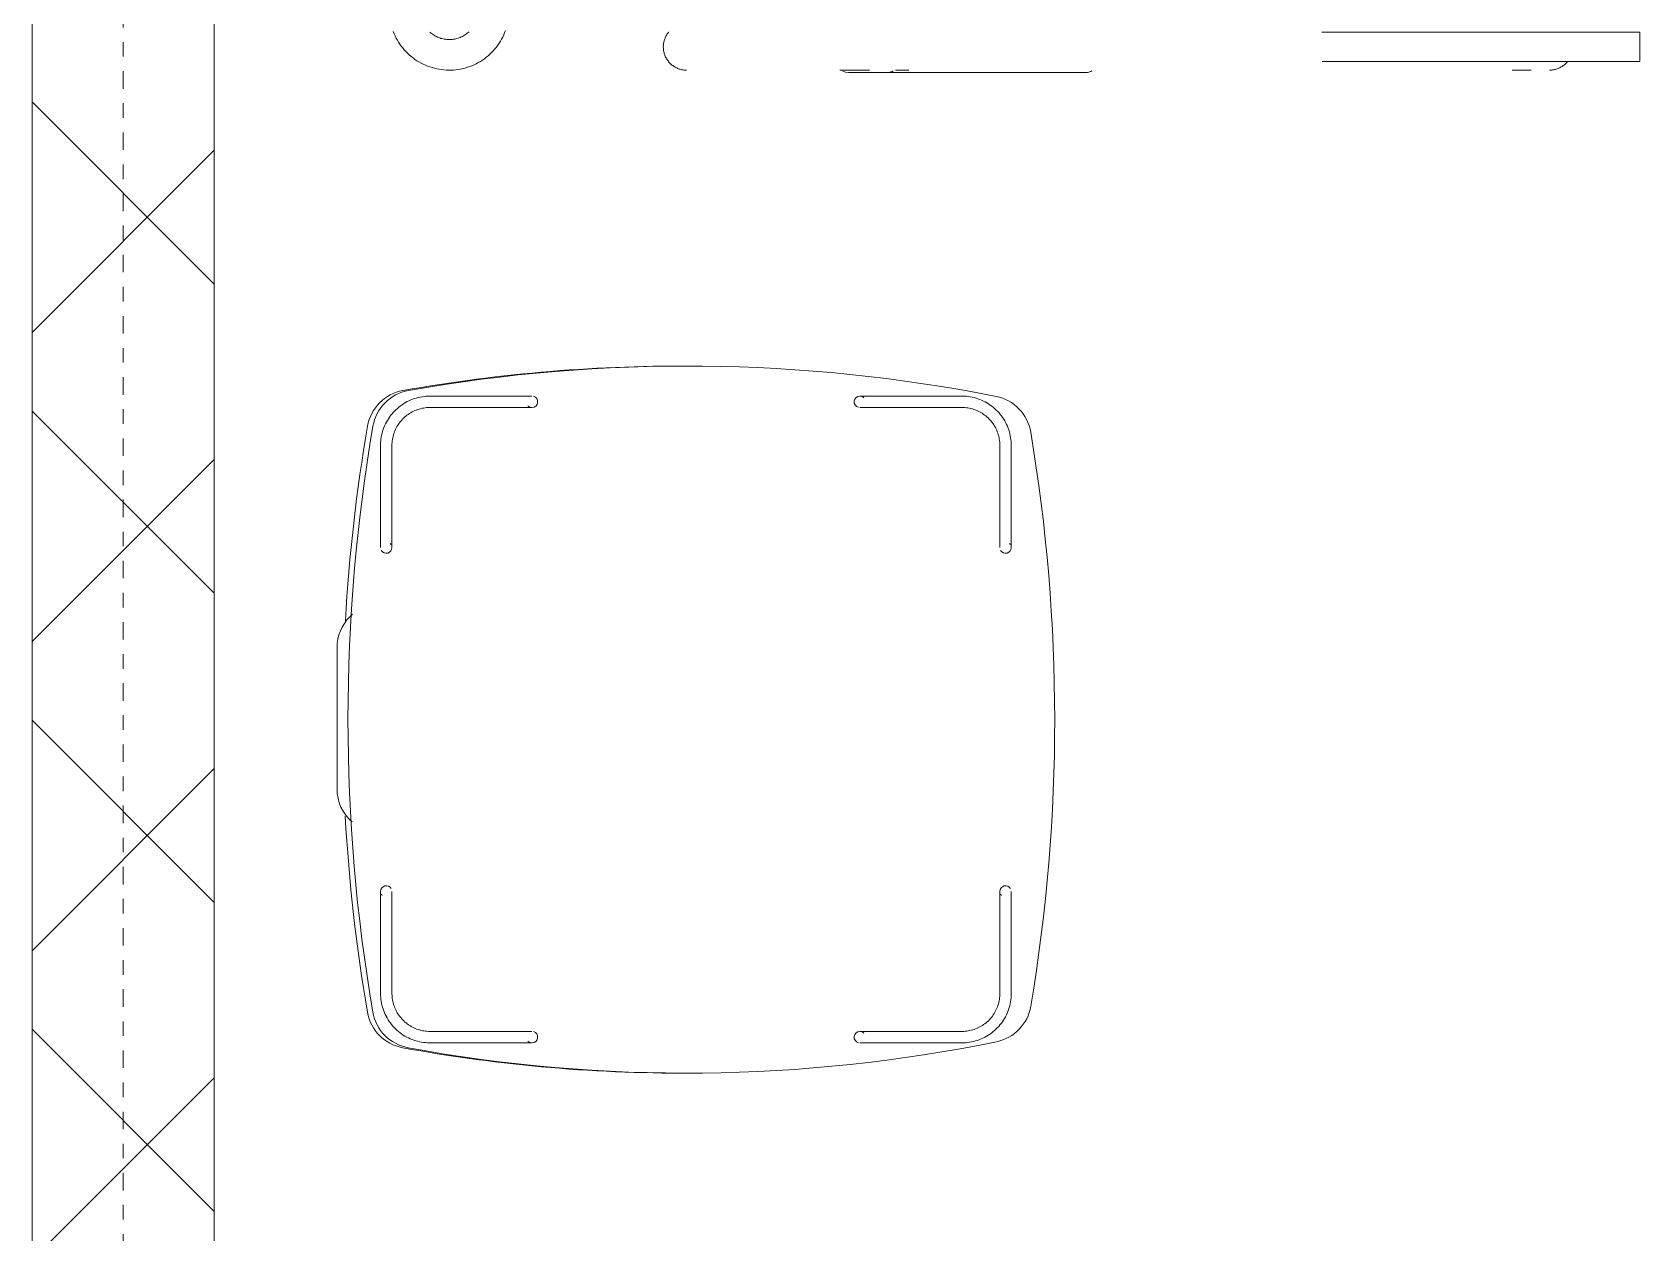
# Model space of a CAD drawing. Header units: millimetres. Extents: x -174154 to -170572, y -111302 to -109817.
# Drawn here: x -171674.49 to -171663.46, y -110929.74 to -110921.5 of the extents above; entities that cross this region are included whole.
import ezdxf

# ---------------------------------------------------------------- set-up
doc = ezdxf.new("R2010")
doc.units = ezdxf.units.MM
doc.linetypes.add('ACAD_ISO02W100', pattern=[15, 12, -3])
doc.linetypes.add('ADSK_Линия сетки', pattern=[21, 12, -3, 3, -3])
for name, color, linetype, lineweight in [('!Подложка', 252, 'ACAD_ISO02W100', 25), ('Обобщенные модели', 7, 'Continuous', 18), ('Оси', 7, 'Continuous', 9), ('Специальное оборудование', 7, 'Continuous', 18), ('Стены разрез', 7, 'Continuous', 40)]:
    doc.layers.add(name, color=color, linetype=linetype, lineweight=lineweight)

# ---------------------------------------------------------------- blocks, each defined once
blk = doc.blocks.new('Medical_All_ARJO_Bedside-Cabinet - Medical_All_ARJO_Bedside-Cabinet-232611-В_АР_ПЭ_03 Этаж')
at = {"layer": 'Обобщенные модели'}
for p, q in [((-137.0000000000122, 216.4161831667474), (-188.0000000000092, 216.4161831667474)), ((188.0000000000006, 216.4161831667474), (136.9999999999949, 216.4161831667474)), ((-188.0000000000092, 208.5838168333075), (-137.0000000000122, 208.5838168333075)), ((136.9999999999949, 208.5838168333075), (188.0000000000006, 208.5838168333075)), ((-221.9161831667332, 182.5000000000321), (-221.9161831667332, 131.5000000000264)), ((-214.083816833289, 131.5000000000264), (-214.083816833289, 182.5000000000321)), ((214.0838168332803, 182.5000000000278), (214.0838168332803, 131.5000000000264)), ((221.9161831667159, 131.5000000000264), (221.9161831667159, 182.5000000000278)), ((-221.9161831667332, -131.4999999999744), (-221.9161831667332, -182.4999999999715)), ((-214.083816833289, -182.4999999999715), (-214.083816833289, -131.4999999999744)), ((214.0838168332803, -131.4999999999744), (214.0838168332803, -182.4999999999758)), ((221.9161831667159, -182.4999999999758), (221.9161831667159, -131.4999999999744)), ((-137.0000000000122, -208.5838168332512), (-188.0000000000092, -208.5838168332512)), ((188.0000000000006, -208.5838168332512), (136.9999999999949, -208.5838168332512)), ((-188.0000000000092, -216.4161831666954), (-137.0000000000122, -216.4161831666954)), ((136.9999999999949, -216.4161831666954), (188.0000000000006, -216.4161831666954)), ((-72.30106814644323, -235.7113078510162), (-70.50252531694098, -237.5098506805184)), ((-49.28932188134465, -246.296647244922), (47.66725973091008, -246.2966472449216))]:
    blk.add_line(p, q, dxfattribs=at)
at = {"layer": 'Обобщенные модели', "flags": 128}
for points in [[(-188.0000000000092, 216.4161831667474), (-189.3562855830039, 216.3890538377476), (-190.7104013983803, 216.3077092518848), (-192.0601811497161, 216.1722795431454), (-193.4034654773315, 215.9829813701767), (-194.7381054128611, 215.7401175696706), (-196.0619658171229, 215.4440766719014), (-197.3729287958625, 215.0953322791474), (-198.6688970879839, 214.6944423080475), (-199.9477974206784, 214.2420480970415), (-201.2075838262301, 213.7388733803494), (-202.4462409151242, 213.1857231301867), (-203.6617871002537, 212.5834822689631), (-204.8522777670258, 211.9331142535677), (-206.0158083843269, 211.2356595341023), (-207.1505175513811, 210.4922338893247), (-208.2545899755831, 209.7040266416801), (-209.3262593765744, 208.8722987546306), (-210.3638113119201, 207.9983808153598), (-211.3655859198644, 207.0836709061509), (-212.3299805747197, 206.1296323677288), (-213.255452450784, 205.1377914582358), (-214.1405209904642, 204.1097349115525), (-214.9837702728956, 203.0471073988404), (-215.783851279136, 201.9516088974349), (-216.5394840502329, 200.8249919712547), (-217.2494597349512, 199.6690589670382), (-217.9126425236355, 198.4856591310144), (-218.527971465313, 197.2766856504755), (-219.0944621649362, 196.0440726250797), (-219.6112083582181, 194.7897919727407), (-220.0773833614959, 193.5158502749234), (-220.492241394198, 192.2242855665883), (-220.8551187719902, 190.9171640757527), (-221.1654349684529, 189.59657691796), (-221.4226935438958, 188.2646367509576), (-221.6264829394543, 186.9234743948772), (-221.7764771355766, 185.5752354233867), (-221.8724361735504, 184.2220767312311), (-221.9142065393742, 182.8661630836631), (-221.9161831667332, 182.5000000000321)], [(-118.0000000000078, 216.4161831667474), (-118.0151979734542, 216.4161831667474), (-118.0607675802558, 216.4161831667474), (-118.1366359187827, 216.4161831667474), (-118.2426816158728, 216.4161831667474), (-118.3787350210285, 216.4161831667474), (-118.5445784778182, 216.4161831667474), (-118.7399466721004, 216.4161831667474), (-118.9645270564466, 216.4161831667474), (-119.217960350123, 216.4161831667474), (-119.4998411139543, 216.4161831667474), (-119.8097183988312, 216.4161831667474), (-120.1470964672029, 216.4161831667474), (-120.5114355861347, 216.4161831667474), (-120.9021528907513, 216.4161831667474), (-121.3186233167238, 216.4161831667474), (-121.7601806002074, 216.4161831667474), (-122.2261183437367, 216.4161831667474), (-122.7156911463327, 216.4161831667474), (-123.2281157959298, 216.4161831667474), (-123.7625725224174, 216.4161831667474), (-124.3182063090271, 216.4161831667474), (-124.8941282602361, 216.4161831667474), (-125.48941702378, 216.4161831667474), (-126.1031202646337, 216.4161831667474), (-126.7342561885107, 216.4161831667474), (-127.3818151125831, 216.4161831667474), (-128.0447610807125, 216.4161831667474), (-128.7220335207477, 216.4161831667474), (-129.4125489412907, 216.4161831667474), (-130.1152026649517, 216.4161831667474), (-130.828870595674, 216.4161831667474), (-131.5524110170047, 216.4161831667474), (-132.2846664186138, 216.4161831667474), (-133.0244653480749, 216.4161831667474), (-133.7706242849016, 216.4161831667474), (-134.5219495339876, 216.4161831667474), (-135.2772391351872, 216.4161831667474), (-136.0352847862703, 216.4161831667474), (-136.7948737759011, 216.4161831667474), (-137.0000000000122, 216.4161831667474)], [(136.9999999999949, 216.4161831667474), (136.2402026504507, 216.4161831667474), (135.4816208145812, 216.4161831667474), (134.7254680615088, 216.4161831667474), (133.9729540743272, 216.4161831667474), (133.2252827148874, 216.4161831667474), (132.4836500978884, 216.4161831667474), (131.7492426772779, 216.4161831667474), (131.0232353482894, 216.4161831667474), (130.3067895677663, 216.4161831667474), (129.6010514961359, 216.4161831667474), (128.9071501637422, 216.4161831667474), (128.2261956647105, 216.4161831667474), (127.5592773809674, 216.4161831667474), (126.9074622395001, 216.4161831667474), (126.2717930054897, 216.4161831667474), (125.6532866141061, 216.4161831667474), (125.052932543644, 216.4161831667474), (124.4716912325434, 216.4161831667474), (123.9104925428973, 216.4161831667474), (123.3702342729035, 216.4161831667474), (122.85178072055, 216.4161831667474), (122.3559613009234, 216.4161831667474), (121.8835692193072, 216.4161831667474), (121.4353602022776, 216.4161831667474), (121.0120512886438, 216.4161831667474), (120.6143196823794, 216.4161831667474), (120.2428016691841, 216.4161831667474), (119.8980915986399, 216.4161831667474), (119.5807409333332, 216.4161831667474), (119.2912573666206, 216.4161831667474), (119.0301040104531, 216.4161831667474), (118.7976986545041, 216.4161831667474), (118.5944130977459, 216.4161831667474), (118.4205725537218, 216.4161831667474), (118.2764551302154, 216.4161831667474), (118.162291384357, 216.4161831667474), (118.0782639537812, 216.4161831667474), (118.0245072644615, 216.4161831667474), (118.001107315626, 216.4161831667474)], [(221.9161831667159, 182.5000000000278), (221.8890538377203, 183.8562855830181), (221.8077092518576, 185.2104013983989), (221.6722795431182, 186.5601811497304), (221.4829813701538, 187.9034654773501), (221.240117569639, 189.238105412884), (220.9440766718742, 190.5619658171415), (220.5953322791158, 191.8729287958854), (220.1944423080203, 193.1688970880111), (219.7420480970143, 194.4477974207013), (219.2388733803178, 195.7075838262487), (218.6857231301594, 196.9462409151428), (218.0834822689272, 198.1617871002679), (217.4331142535318, 199.3522777670401), (216.7356595340707, 200.5158083843455), (215.9922338892975, 201.6505175514041), (215.2040266416486, 202.754589975606), (214.3722987546034, 203.8262593765929), (213.4983808153282, 204.8638113119387), (212.5836709061236, 205.8655859198787), (211.6296323676972, 206.8299805747383), (210.6377914582042, 207.7554524507983), (209.6097349115209, 208.6405209904784), (208.5471073988045, 209.4837702729185), (207.4516088974033, 210.2838512791546), (206.3249919712232, 211.0394840502515), (205.1690589670023, 211.7494597349654), (203.9856591309828, 212.4126425236541), (202.7766856504482, 213.0279714653273), (201.5440726250482, 213.5944621649462), (200.2897919727092, 214.1112083582323), (199.0158502748961, 214.5773833615101), (197.7242855665611, 214.9922413942166), (196.4171640757254, 215.3551187720044), (195.0965769179284, 215.6654349684715), (193.7646367509217, 215.9226935439101), (192.4234743948413, 216.1264829394685), (191.0752354233508, 216.2764771355909), (189.7220767311952, 216.3724361735646), (188.3661630836315, 216.4142065393885), (188.0000000000006, 216.4161831667474)], [(-214.083816833289, 182.5000000000321), (-214.0629525619534, 183.5430744682362), (-214.0003931263123, 184.5844802398053), (-213.8962386081252, 185.6225512876578), (-213.7506556323933, 186.6556269195612), (-213.5638771008361, 187.6820544348809), (-213.3362018192549, 188.7001917685441), (-213.0679940195377, 189.7084101180188), (-212.7596827769386, 190.7050965490166), (-212.4117613236695, 191.688656575862), (-212.0247862598629, 192.6575167123278), (-211.5993766630389, 193.6101269888775), (-211.1362130978363, 194.5449634322791), (-210.6360365271336, 195.4605305036372), (-210.0996471267425, 196.3553634909662), (-209.527903005303, 197.2280308523545), (-208.9217188314158, 198.0771365061939), (-208.2820643704636, 198.9013220645713), (-207.6099629331312, 199.6992690064057), (-206.906489738335, 200.4697007868124), (-206.1727701931374, 201.2113848792907), (-205.4099780922752, 201.923134747513), (-204.6193337404, 202.6038117435163), (-203.8021019998064, 203.2523269293195), (-202.9595902669522, 203.8676428189569), (-202.0931463808706, 204.4487750382762), (-201.2041564669644, 204.9947938996905), (-200.2940427194506, 205.5048258894973), (-199.3642611261612, 205.9780550653135), (-198.4162991393391, 206.4137243614113), (-197.4516732958949, 206.8111367998531), (-196.4719267914465, 207.1696566055158), (-195.4786270113734, 207.4887102231924), (-194.473363023425, 207.7677872351452), (-193.4577430355556, 208.0064411776998), (-192.4333918230928, 208.2042902554522), (-191.4019481294492, 208.3610179520884), (-190.3650620445186, 208.4763735367198), (-189.3243923648274, 208.5501724650253), (-188.2816039398695, 208.582296674462), (-188.0000000000092, 208.5838168333075)], [(-137.0000000000122, 208.5838168333075), (-136.240202650468, 208.5838168333075), (-135.4816208145899, 208.5838168333075), (-134.7254680615175, 208.5838168333075), (-133.9729540743359, 208.5838168333075), (-133.2252827149047, 208.5838168333075), (-132.4836500978884, 208.5838168333075), (-131.7492426772866, 208.5838168333075), (-131.0232353483067, 208.5838168333075), (-130.3067895677837, 208.5838168333075), (-129.6010514961445, 208.5838168333075), (-128.9071501637595, 208.5838168333075), (-128.2261956647192, 208.5838168333075), (-127.5592773809761, 208.5838168333075), (-126.9074622395174, 208.5838168333075), (-126.271793005507, 208.5838168333075), (-125.6532866141235, 208.5838168333075), (-125.0529325436527, 208.5838168333075), (-124.4716912325521, 208.5838168333075), (-123.910492542906, 208.5838168333075), (-123.3702342729208, 208.5838168333075), (-122.8517807205586, 208.5838168333075), (-122.3559613009234, 208.5838168333075), (-121.8835692193159, 208.5838168333075), (-121.4353602022863, 208.5838168333075), (-121.0120512886525, 208.5838168333075), (-120.6143196823794, 208.5838168333075), (-120.2428016691927, 208.5838168333075), (-119.8980915986572, 208.5838168333075), (-119.5807409333419, 208.5838168333075), (-119.2912573666293, 208.5838168333075), (-119.0301040104618, 208.5838168333075), (-118.7976986545127, 208.5838168333075), (-118.5944130977632, 208.5838168333075), (-118.4205725537391, 208.5838168333075), (-118.2764551302327, 208.5838168333075), (-118.1622913843656, 208.5838168333075), (-118.0782639537899, 208.5838168333075), (-118.0245072644788, 208.5838168333075), (-118.0011073156347, 208.5838168333075)], [(117.9999999999992, 208.5838168333075), (118.0151979734369, 208.5838168333075), (118.0607675802558, 208.5838168333075), (118.1366359187827, 208.5838168333075), (118.2426816158641, 208.5838168333075), (118.3787350210111, 208.5838168333075), (118.5445784778096, 208.5838168333075), (118.7399466720917, 208.5838168333075), (118.9645270564292, 208.5838168333075), (119.2179603501143, 208.5838168333075), (119.4998411139456, 208.5838168333075), (119.8097183988139, 208.5838168333075), (120.1470964671943, 208.5838168333075), (120.5114355861261, 208.5838168333075), (120.9021528907426, 208.5838168333075), (121.3186233167152, 208.5838168333075), (121.7601806001987, 208.5838168333075), (122.226118343728, 208.5838168333075), (122.715691146324, 208.5838168333075), (123.2281157959211, 208.5838168333075), (123.7625725224, 208.5838168333075), (124.3182063090098, 208.5838168333075), (124.8941282602188, 208.5838168333075), (125.4894170237713, 208.5838168333075), (126.103120264625, 208.5838168333075), (126.734256188502, 208.5838168333075), (127.3818151125744, 208.5838168333075), (128.0447610807038, 208.5838168333075), (128.722033520739, 208.5838168333075), (129.4125489412821, 208.5838168333075), (130.115202664943, 208.5838168333075), (130.8288705956567, 208.5838168333075), (131.5524110169874, 208.5838168333075), (132.2846664186051, 208.5838168333075), (133.0244653480576, 208.5838168333075), (133.7706242848929, 208.5838168333075), (134.5219495339703, 208.5838168333075), (135.2772391351785, 208.5838168333075), (136.0352847862617, 208.5838168333075), (136.7948737758925, 208.5838168333075), (136.9999999999949, 208.5838168333075)], [(188.0000000000006, 208.5838168333075), (189.0430744682089, 208.5629525619676), (190.0844802397737, 208.5003931263266), (191.1225512876306, 208.3962386081394), (192.1556269195252, 208.2506556324162), (193.1820544348493, 208.0638771008547), (194.2001917685169, 207.8362018192778), (195.2084101179915, 207.5679940195519), (196.2050965489851, 207.2596827769528), (197.1886565758348, 206.9117613236881), (198.1575167123049, 206.5247862598772), (199.1101269888459, 206.0993766630661), (200.0449634322476, 205.6362130978505), (200.9605305036057, 205.1360365271478), (201.8553634909303, 204.5996471267654), (202.7280308523316, 204.0279030053129), (203.5771365061709, 203.4217188314344), (204.4013220645398, 202.7820643704822), (205.1992690063828, 202.1099629331454), (205.9697007867851, 201.4064897383623), (206.7113848792678, 200.6727701931559), (207.4231347474814, 199.9099780922938), (208.1038117434891, 199.1193337404186), (208.7523269292879, 198.3021019998249), (209.3676428189254, 197.4595902669665), (209.9487750382489, 196.5931463808892), (210.4947938996633, 195.704156466983), (211.0048258894701, 194.7940427194649), (211.4780550652862, 193.8642611261841), (211.913724361384, 192.9162991393491), (212.3111367998302, 191.9516732959135), (212.6696566054842, 190.9719267914607), (212.9887102231652, 189.9786270113833), (213.267787235118, 188.9733630234479), (213.5064411776683, 187.9577430355785), (213.7042902554293, 186.9333918231157), (213.8610179520655, 185.9019481294678), (213.9763735366926, 184.8650620445285), (214.0501724649981, 183.8243923648373), (214.0822966744304, 182.7816039398838), (214.0838168332803, 182.5000000000278)], [(-221.9161831667332, 131.5000000000264), (-221.9161831667332, 130.7402026504823), (-221.9161831667332, 129.9816208146171), (-221.9161831667332, 129.2254680615361), (-221.9161831667332, 128.4729540743588), (-221.9161831667332, 127.7252827149189), (-221.9161831667332, 126.9836500979113), (-221.9161831667332, 126.2492426773095), (-221.9161831667332, 125.523235348321), (-221.9161831667332, 124.8067895678022), (-221.9161831667332, 124.1010514961631), (-221.9161831667332, 123.4071501637737), (-221.9161831667332, 122.7261956647378), (-221.9161831667332, 122.059277380999), (-221.9161831667332, 121.4074622395317), (-221.9161831667332, 120.7717930055256), (-221.9161831667332, 120.153286614142), (-221.9161831667332, 119.5529325436799), (-221.9161831667332, 118.9716912325707), (-221.9161831667332, 118.4104925429289), (-221.9161831667332, 117.8702342729351), (-221.9161831667332, 117.3517807205815), (-221.9161831667332, 116.8559613009463), (-221.9161831667332, 116.3835692193388), (-221.9161831667332, 115.9353602023092), (-221.9161831667332, 115.5120512886797), (-221.9161831667332, 115.1143196824067), (-221.9161831667332, 114.7428016692156), (-221.9161831667332, 114.3980915986758), (-221.9161831667332, 114.0807409333648), (-221.9161831667332, 113.7912573666522), (-221.9161831667332, 113.530104010489), (-221.9161831667332, 113.2976986545357), (-221.9161831667332, 113.0944130977818), (-221.9161831667332, 112.9205725537577), (-221.9161831667332, 112.776455130247), (-221.9161831667332, 112.6622913843842), (-221.9161831667332, 112.5782639538128), (-221.9161831667332, 112.5245072644931), (-221.9161831667332, 112.5011073156576)], [(-214.083816833289, 112.5000000000264), (-214.083816833289, 112.5151979734685), (-214.083816833289, 112.5607675802787), (-214.083816833289, 112.6366359188057), (-214.083816833289, 112.7426816158913), (-214.083816833289, 112.878735021047), (-214.083816833289, 113.0445784778411), (-214.083816833289, 113.2399466721233), (-214.083816833289, 113.4645270564608), (-214.083816833289, 113.7179603501502), (-214.083816833289, 113.9998411139729), (-214.083816833289, 114.3097183988498), (-214.083816833289, 114.6470964672215), (-214.083816833289, 115.011435586149), (-214.083816833289, 115.4021528907742), (-214.083816833289, 115.8186233167467), (-214.083816833289, 116.2601806002259), (-214.083816833289, 116.7261183437596), (-214.083816833289, 117.2156911463513), (-214.083816833289, 117.7281157959483), (-214.083816833289, 118.2625725224316), (-214.083816833289, 118.8182063090413), (-214.083816833289, 119.3941282602547), (-214.083816833289, 119.9894170238029), (-214.083816833289, 120.603120264648), (-214.083816833289, 121.2342561885336), (-214.083816833289, 121.881815112606), (-214.083816833289, 122.5447610807267), (-214.083816833289, 123.2220335207706), (-214.083816833289, 123.9125489413093), (-214.083816833289, 124.6152026649703), (-214.083816833289, 125.3288705956926), (-214.083816833289, 126.052411017019), (-214.083816833289, 126.7846664186323), (-214.083816833289, 127.5244653480892), (-214.083816833289, 128.2706242849245), (-214.083816833289, 129.0219495340019), (-214.083816833289, 129.7772391352058), (-214.083816833289, 130.5352847862889), (-214.083816833289, 131.2948737759197), (-214.083816833289, 131.5000000000264)], [(214.0838168332803, 131.5000000000264), (214.0838168332803, 130.7402026504779), (214.0838168332803, 129.9816208146128), (214.0838168332803, 129.2254680615361), (214.0838168332803, 128.4729540743544), (214.0838168332803, 127.7252827149189), (214.0838168332803, 126.9836500979113), (214.0838168332803, 126.2492426773095), (214.0838168332803, 125.523235348321), (214.0838168332803, 124.8067895677979), (214.0838168332803, 124.1010514961631), (214.0838168332803, 123.4071501637737), (214.0838168332803, 122.7261956647378), (214.0838168332803, 122.059277380999), (214.0838168332803, 121.4074622395317), (214.0838168332803, 120.7717930055212), (214.0838168332803, 120.1532866141377), (214.0838168332803, 119.5529325436756), (214.0838168332803, 118.9716912325663), (214.0838168332803, 118.4104925429289), (214.0838168332803, 117.8702342729351), (214.0838168332803, 117.3517807205815), (214.0838168332803, 116.8559613009463), (214.0838168332803, 116.3835692193388), (214.0838168332803, 115.9353602023092), (214.0838168332803, 115.5120512886797), (214.0838168332803, 115.1143196824067), (214.0838168332803, 114.7428016692113), (214.0838168332803, 114.3980915986758), (214.0838168332803, 114.0807409333648), (214.0838168332803, 113.7912573666479), (214.0838168332803, 113.5301040104847), (214.0838168332803, 113.2976986545313), (214.0838168332803, 113.0944130977774), (214.0838168332803, 112.9205725537533), (214.0838168332803, 112.7764551302427), (214.0838168332803, 112.6622913843842), (214.0838168332803, 112.5782639538085), (214.0838168332803, 112.5245072644887), (214.0838168332803, 112.5011073156576)], [(221.9161831667159, 112.5000000000264), (221.9161831667159, 112.5151979734685), (221.9161831667159, 112.5607675802787), (221.9161831667159, 112.6366359188057), (221.9161831667159, 112.7426816158913), (221.9161831667159, 112.878735021047), (221.9161831667159, 113.0445784778411), (221.9161831667159, 113.2399466721233), (221.9161831667159, 113.4645270564608), (221.9161831667159, 113.7179603501459), (221.9161831667159, 113.9998411139729), (221.9161831667159, 114.3097183988498), (221.9161831667159, 114.6470964672215), (221.9161831667159, 115.011435586149), (221.9161831667159, 115.4021528907742), (221.9161831667159, 115.8186233167424), (221.9161831667159, 116.2601806002259), (221.9161831667159, 116.7261183437553), (221.9161831667159, 117.2156911463513), (221.9161831667159, 117.7281157959483), (221.9161831667159, 118.2625725224316), (221.9161831667159, 118.8182063090413), (221.9161831667159, 119.3941282602547), (221.9161831667159, 119.9894170238029), (221.9161831667159, 120.603120264648), (221.9161831667159, 121.2342561885336), (221.9161831667159, 121.881815112606), (221.9161831667159, 122.5447610807267), (221.9161831667159, 123.2220335207706), (221.9161831667159, 123.912548941305), (221.9161831667159, 124.6152026649703), (221.9161831667159, 125.3288705956926), (221.9161831667159, 126.052411017019), (221.9161831667159, 126.7846664186323), (221.9161831667159, 127.5244653480892), (221.9161831667159, 128.2706242849245), (221.9161831667159, 129.0219495340019), (221.9161831667159, 129.7772391352058), (221.9161831667159, 130.5352847862889), (221.9161831667159, 131.2948737759197), (221.9161831667159, 131.5000000000264)], [(-221.9161831667332, -112.4999999999744), (-221.9161831667332, -112.5151979734165), (-221.9161831667332, -112.5607675802224), (-221.9161831667332, -112.6366359187493), (-221.9161831667332, -112.7426816158394), (-221.9161831667332, -112.8787350209907), (-221.9161831667332, -113.0445784777848), (-221.9161831667332, -113.239946672067), (-221.9161831667332, -113.4645270564045), (-221.9161831667332, -113.7179603500896), (-221.9161831667332, -113.9998411139209), (-221.9161831667332, -114.3097183987934), (-221.9161831667332, -114.6470964671652), (-221.9161831667332, -115.011435586097), (-221.9161831667332, -115.4021528907178), (-221.9161831667332, -115.8186233166861), (-221.9161831667332, -116.2601806001696), (-221.9161831667332, -116.7261183437033), (-221.9161831667332, -117.215691146295), (-221.9161831667332, -117.7281157958964), (-221.9161831667332, -118.2625725223753), (-221.9161831667332, -118.8182063089893), (-221.9161831667332, -119.3941282602027), (-221.9161831667332, -119.9894170237466), (-221.9161831667332, -120.603120264596), (-221.9161831667332, -121.2342561884773), (-221.9161831667332, -121.8818151125497), (-221.9161831667332, -122.5447610806704), (-221.9161831667332, -123.2220335207143), (-221.9161831667332, -123.912548941253), (-221.9161831667332, -124.6152026649183), (-221.9161831667332, -125.3288705956363), (-221.9161831667332, -126.052411016967), (-221.9161831667332, -126.7846664185804), (-221.9161831667332, -127.5244653480372), (-221.9161831667332, -128.2706242848682), (-221.9161831667332, -129.0219495339499), (-221.9161831667332, -129.7772391351495), (-221.9161831667332, -130.5352847862369), (-221.9161831667332, -131.2948737758634), (-221.9161831667332, -131.4999999999744)], [(-214.083816833289, -131.4999999999744), (-214.083816833289, -130.740202650426), (-214.083816833289, -129.9816208145565), (-214.083816833289, -129.2254680614841), (-214.083816833289, -128.4729540743025), (-214.083816833289, -127.7252827148669), (-214.083816833289, -126.9836500978593), (-214.083816833289, -126.2492426772532), (-214.083816833289, -125.523235348269), (-214.083816833289, -124.8067895677459), (-214.083816833289, -124.1010514961112), (-214.083816833289, -123.4071501637218), (-214.083816833289, -122.7261956646858), (-214.083816833289, -122.0592773809427), (-214.083816833289, -121.4074622394754), (-214.083816833289, -120.7717930054649), (-214.083816833289, -120.1532866140857), (-214.083816833289, -119.5529325436192), (-214.083816833289, -118.9716912325144), (-214.083816833289, -118.4104925428726), (-214.083816833289, -117.8702342728831), (-214.083816833289, -117.3517807205296), (-214.083816833289, -116.8559613008944), (-214.083816833289, -116.3835692192825), (-214.083816833289, -115.9353602022572), (-214.083816833289, -115.5120512886234), (-214.083816833289, -115.1143196823504), (-214.083816833289, -114.7428016691593), (-214.083816833289, -114.3980915986195), (-214.083816833289, -114.0807409333084), (-214.083816833289, -113.7912573665959), (-214.083816833289, -113.5301040104284), (-214.083816833289, -113.297698654475), (-214.083816833289, -113.0944130977255), (-214.083816833289, -112.9205725537014), (-214.083816833289, -112.7764551301907), (-214.083816833289, -112.6622913843322), (-214.083816833289, -112.5782639537565), (-214.083816833289, -112.5245072644368), (-214.083816833289, -112.5011073156056)], [(214.0838168332803, -112.4999999999744), (214.0838168332803, -112.5151979734165), (214.0838168332803, -112.5607675802224), (214.0838168332803, -112.6366359187493), (214.0838168332803, -112.7426816158394), (214.0838168332803, -112.8787350209907), (214.0838168332803, -113.0445784777848), (214.0838168332803, -113.239946672067), (214.0838168332803, -113.4645270564045), (214.0838168332803, -113.7179603500939), (214.0838168332803, -113.9998411139209), (214.0838168332803, -114.3097183987934), (214.0838168332803, -114.6470964671652), (214.0838168332803, -115.011435586097), (214.0838168332803, -115.4021528907178), (214.0838168332803, -115.8186233166904), (214.0838168332803, -116.2601806001696), (214.0838168332803, -116.7261183437076), (214.0838168332803, -117.215691146295), (214.0838168332803, -117.7281157958964), (214.0838168332803, -118.2625725223753), (214.0838168332803, -118.8182063089893), (214.0838168332803, -119.3941282602027), (214.0838168332803, -119.9894170237466), (214.0838168332803, -120.603120264596), (214.0838168332803, -121.2342561884773), (214.0838168332803, -121.8818151125497), (214.0838168332803, -122.5447610806704), (214.0838168332803, -123.2220335207143), (214.0838168332803, -123.9125489412573), (214.0838168332803, -124.6152026649183), (214.0838168332803, -125.3288705956363), (214.0838168332803, -126.052411016967), (214.0838168332803, -126.7846664185804), (214.0838168332803, -127.5244653480372), (214.0838168332803, -128.2706242848682), (214.0838168332803, -129.0219495339499), (214.0838168332803, -129.7772391351495), (214.0838168332803, -130.5352847862369), (214.0838168332803, -131.2948737758634), (214.0838168332803, -131.4999999999744)], [(221.9161831667159, -131.4999999999744), (221.9161831667159, -130.7402026504303), (221.9161831667159, -129.9816208145608), (221.9161831667159, -129.2254680614841), (221.9161831667159, -128.4729540743068), (221.9161831667159, -127.7252827148669), (221.9161831667159, -126.9836500978593), (221.9161831667159, -126.2492426772532), (221.9161831667159, -125.523235348269), (221.9161831667159, -124.8067895677503), (221.9161831667159, -124.1010514961112), (221.9161831667159, -123.4071501637218), (221.9161831667159, -122.7261956646858), (221.9161831667159, -122.0592773809427), (221.9161831667159, -121.4074622394754), (221.9161831667159, -120.7717930054692), (221.9161831667159, -120.1532866140901), (221.9161831667159, -119.5529325436236), (221.9161831667159, -118.9716912325187), (221.9161831667159, -118.4104925428726), (221.9161831667159, -117.8702342728831), (221.9161831667159, -117.3517807205296), (221.9161831667159, -116.8559613008944), (221.9161831667159, -116.3835692192825), (221.9161831667159, -115.9353602022572), (221.9161831667159, -115.5120512886234), (221.9161831667159, -115.1143196823504), (221.9161831667159, -114.7428016691637), (221.9161831667159, -114.3980915986195), (221.9161831667159, -114.0807409333084), (221.9161831667159, -113.7912573666002), (221.9161831667159, -113.5301040104327), (221.9161831667159, -113.2976986544793), (221.9161831667159, -113.0944130977298), (221.9161831667159, -112.9205725537057), (221.9161831667159, -112.776455130195), (221.9161831667159, -112.6622913843322), (221.9161831667159, -112.5782639537608), (221.9161831667159, -112.5245072644368), (221.9161831667159, -112.5011073156056)], [(-221.9161831667332, -182.4999999999715), (-221.889053837729, -183.8562855829661), (-221.8077092518749, -185.2104013983469), (-221.6722795431355, -186.5601811496784), (-221.4829813701624, -187.9034654772938), (-221.2401175696563, -189.238105412832), (-220.9440766718828, -190.5619658170852), (-220.5953322791245, -191.8729287958291), (-220.1944423080376, -193.1688970879548), (-219.7420480970229, -194.447797420645), (-219.2388733803351, -195.7075838261924), (-218.6857231301768, -196.9462409150865), (-218.0834822689445, -198.1617871002116), (-217.4331142535491, -199.3522777669881), (-216.7356595340794, -200.5158083842935), (-215.9922338893061, -201.6505175513477), (-215.2040266416572, -202.7545899755497), (-214.372298754612, -203.8262593765366), (-213.4983808153456, -204.8638113118867), (-212.583670906141, -205.8655859198267), (-211.6296323677059, -206.8299805746863), (-210.6377914582216, -207.7554524507463), (-209.6097349115296, -208.6405209904221), (-208.5471073988218, -209.4837702728622), (-207.451608897412, -210.2838512791026), (-206.3249919712318, -211.0394840501952), (-205.1690589670197, -211.7494597349135), (-203.9856591309915, -212.4126425236021), (-202.7766856504569, -213.0279714652753), (-201.5440726250655, -213.5944621648942), (-200.2897919727265, -214.1112083581803), (-199.0158502749135, -214.5773833614538), (-197.7242855665697, -214.9922413941646), (-196.4171640757341, -215.3551187719525), (-195.0965769179371, -215.6654349684195), (-193.764636750939, -215.9226935438581), (-192.42347439485, -216.1264829394165), (-191.0752354233682, -216.2764771355389), (-189.7220767312125, -216.3724361735083), (-188.3661630836488, -216.4142065393365), (-188.0000000000092, -216.4161831666954)], [(-188.0000000000092, -208.5838168332512), (-189.0430744682176, -208.5629525619113), (-190.084480239791, -208.5003931262746), (-191.122551287648, -208.3962386080831), (-192.1556269195426, -208.2506556323599), (-193.182054434858, -208.0638771008027), (-194.2001917685255, -207.8362018192215), (-195.2084101180002, -207.5679940194999), (-196.2050965490024, -207.2596827769009), (-197.1886565758434, -206.9117613236361), (-198.1575167123135, -206.5247862598252), (-199.1101269888632, -206.0993766630098), (-200.0449634322562, -205.6362130977986), (-200.960530503623, -205.1360365270915), (-201.855363490939, -204.5996471267091), (-202.7280308523402, -204.027903005261), (-203.5771365061796, -203.4217188313781), (-204.4013220645484, -202.7820643704259), (-205.1992690063915, -202.1099629330934), (-205.9697007867938, -201.406489738306), (-206.7113848792765, -200.672770193104), (-207.4231347474901, -199.9099780922418), (-208.1038117434977, -199.1193337403666), (-208.7523269292966, -198.3021019997729), (-209.3676428189427, -197.4595902669102), (-209.9487750382576, -196.5931463808372), (-210.4947938996719, -195.7041564669267), (-211.0048258894787, -194.7940427194129), (-211.4780550652949, -193.8642611261322), (-211.9137243614013, -192.9162991392928), (-212.3111367998389, -191.9516732958615), (-212.6696566055015, -190.9719267914044), (-212.9887102231738, -189.978627011327), (-213.2677872351267, -188.9733630233916), (-213.5064411776856, -187.9577430355265), (-213.7042902554379, -186.9333918230594), (-213.8610179520741, -185.9019481294158), (-213.9763735367012, -184.8650620444765), (-214.0501724650154, -183.824392364781), (-214.0822966744477, -182.7816039398275), (-214.083816833289, -182.4999999999715)], [(188.0000000000006, -216.4161831666954), (189.3562855829865, -216.3890538376956), (190.7104013983717, -216.3077092518285), (192.0601811496988, -216.1722795430934), (193.4034654773142, -215.9829813701247), (194.7381054128524, -215.7401175696186), (196.0619658171056, -215.4440766718451), (197.3729287958539, -215.0953322790954), (198.6688970879752, -214.6944423079955), (199.9477974206697, -214.2420480969852), (201.2075838262215, -213.7388733802974), (202.4462409151156, -213.1857231301347), (203.6617871002364, -212.5834822689068), (204.8522777670085, -211.9331142535157), (206.0158083843096, -211.235659534046), (207.1505175513725, -210.4922338892684), (208.2545899755744, -209.7040266416282), (209.3262593765657, -208.8722987545743), (210.3638113119028, -207.9983808153078), (211.3655859198471, -207.0836709060989), (212.329980574711, -206.1296323676768), (213.2554524507667, -205.1377914581838), (214.1405209904469, -204.1097349114962), (214.983770272887, -203.0471073987841), (215.7838512791274, -201.9516088973829), (216.5394840502156, -200.8249919711984), (217.2494597349339, -199.6690589669863), (217.9126425236182, -198.4856591309624), (218.5279714652957, -197.2766856504192), (219.0944621649189, -196.0440726250278), (219.6112083582094, -194.7897919726888), (220.0773833614786, -193.5158502748671), (220.4922413941894, -192.2242855665363), (220.8551187719729, -190.9171640757007), (221.1654349684443, -189.596576917908), (221.4226935438785, -188.2646367509013), (221.6264829394456, -186.9234743948209), (221.7764771355593, -185.5752354233304), (221.8724361735331, -184.2220767311791), (221.9142065393569, -182.8661630836111), (221.9161831667159, -182.4999999999758)], [(214.0838168332803, -182.4999999999758), (214.0629525619447, -183.5430744681842), (214.000393126295, -184.5844802397533), (213.8962386081165, -185.6225512876059), (213.7506556323846, -186.6556269195092), (213.5638771008275, -187.6820544348246), (213.3362018192462, -188.7001917684921), (213.0679940195203, -189.7084101179668), (212.7596827769213, -190.7050965489603), (212.4117613236609, -191.6886565758057), (212.0247862598456, -192.6575167122715), (211.5993766630302, -193.6101269888255), (211.1362130978276, -194.5449634322228), (210.6360365271163, -195.4605305035853), (210.0996471267339, -196.3553634909099), (209.5279030052857, -197.2280308523025), (208.9217188314072, -198.0771365061419), (208.2820643704463, -198.901322064515), (207.6099629331225, -199.6992690063494), (206.9064897383264, -200.4697007867561), (206.17277019312, -201.2113848792344), (205.4099780922666, -201.9231347474567), (204.6193337403913, -202.6038117434643), (203.8021019997977, -203.2523269292675), (202.9595902669349, -203.867642818905), (202.093146380862, -204.4487750382242), (201.2041564669557, -204.9947938996386), (200.2940427194333, -205.5048258894453), (199.3642611261526, -205.9780550652615), (198.4162991393218, -206.4137243613593), (197.4516732958863, -206.8111367998012), (196.4719267914292, -207.1696566054638), (195.4786270113561, -207.4887102231361), (194.4733630234076, -207.7677872350889), (193.4577430355469, -208.0064411776478), (192.4333918230841, -208.2042902554002), (191.4019481294406, -208.361017952032), (190.3650620445013, -208.4763735366635), (189.3243923648101, -208.550172464969), (188.2816039398522, -208.5822966744057), (188.0000000000006, -208.5838168332512)], [(-118.0000000000078, -208.5838168332512), (-118.0151979734542, -208.5838168332512), (-118.0607675802645, -208.5838168332512), (-118.1366359187914, -208.5838168332512), (-118.2426816158814, -208.5838168332512), (-118.3787350210285, -208.5838168332512), (-118.5445784778182, -208.5838168332512), (-118.7399466721004, -208.5838168332512), (-118.9645270564466, -208.5838168332512), (-119.217960350123, -208.5838168332512), (-119.4998411139543, -208.5838168332512), (-119.8097183988312, -208.5838168332512), (-120.1470964672029, -208.5838168332512), (-120.5114355861347, -208.5838168332512), (-120.9021528907513, -208.5838168332512), (-121.3186233167238, -208.5838168332512), (-121.7601806002074, -208.5838168332512), (-122.2261183437367, -208.5838168332512), (-122.7156911463327, -208.5838168332512), (-123.2281157959298, -208.5838168332512), (-123.7625725224174, -208.5838168332512), (-124.3182063090271, -208.5838168332512), (-124.8941282602361, -208.5838168332512), (-125.48941702378, -208.5838168332512), (-126.1031202646337, -208.5838168332512), (-126.7342561885107, -208.5838168332512), (-127.3818151125831, -208.5838168332512), (-128.0447610807125, -208.5838168332512), (-128.7220335207477, -208.5838168332512), (-129.4125489412907, -208.5838168332512), (-130.1152026649517, -208.5838168332512), (-130.828870595674, -208.5838168332512), (-131.5524110170047, -208.5838168332512), (-132.2846664186138, -208.5838168332512), (-133.0244653480749, -208.5838168332512), (-133.7706242849016, -208.5838168332512), (-134.5219495339876, -208.5838168332512), (-135.2772391351872, -208.5838168332512), (-136.0352847862703, -208.5838168332512), (-136.7948737759011, -208.5838168332512), (-137.0000000000122, -208.5838168332512)], [(136.9999999999949, -208.5838168332512), (136.2402026504507, -208.5838168332512), (135.4816208145812, -208.5838168332512), (134.7254680615002, -208.5838168332512), (133.9729540743272, -208.5838168332512), (133.2252827148874, -208.5838168332512), (132.4836500978797, -208.5838168332512), (131.7492426772779, -208.5838168332512), (131.0232353482894, -208.5838168332512), (130.3067895677663, -208.5838168332512), (129.6010514961359, -208.5838168332512), (128.9071501637422, -208.5838168332512), (128.2261956647105, -208.5838168332512), (127.5592773809674, -208.5838168332512), (126.9074622395001, -208.5838168332512), (126.2717930054897, -208.5838168332512), (125.6532866141061, -208.5838168332512), (125.052932543644, -208.5838168332512), (124.4716912325434, -208.5838168332512), (123.9104925428973, -208.5838168332512), (123.3702342729035, -208.5838168332512), (122.85178072055, -208.5838168332512), (122.3559613009148, -208.5838168332512), (121.8835692192986, -208.5838168332512), (121.4353602022776, -208.5838168332512), (121.0120512886438, -208.5838168332512), (120.6143196823708, -208.5838168332512), (120.2428016691841, -208.5838168332512), (119.8980915986399, -208.5838168332512), (119.5807409333332, -208.5838168332512), (119.2912573666206, -208.5838168332512), (119.0301040104531, -208.5838168332512), (118.7976986545041, -208.5838168332512), (118.5944130977459, -208.5838168332512), (118.4205725537218, -208.5838168332512), (118.2764551302154, -208.5838168332512), (118.162291384357, -208.5838168332512), (118.0782639537812, -208.5838168332512), (118.0245072644615, -208.5838168332512), (118.001107315626, -208.5838168332512)], [(-137.0000000000122, -216.4161831666954), (-136.240202650468, -216.4161831666954), (-135.4816208145899, -216.4161831666954), (-134.7254680615262, -216.4161831666954), (-133.9729540743359, -216.4161831666954), (-133.2252827149047, -216.4161831666954), (-132.483650097897, -216.4161831666954), (-131.7492426772866, -216.4161831666954), (-131.0232353483067, -216.4161831666954), (-130.3067895677837, -216.4161831666954), (-129.6010514961445, -216.4161831666954), (-128.9071501637595, -216.4161831666954), (-128.2261956647192, -216.4161831666954), (-127.5592773809761, -216.4161831666954), (-126.9074622395174, -216.4161831666954), (-126.271793005507, -216.4161831666954), (-125.6532866141235, -216.4161831666954), (-125.0529325436527, -216.4161831666954), (-124.4716912325521, -216.4161831666954), (-123.910492542906, -216.4161831666954), (-123.3702342729208, -216.4161831666954), (-122.8517807205586, -216.4161831666954), (-122.3559613009321, -216.4161831666954), (-121.8835692193246, -216.4161831666954), (-121.4353602022863, -216.4161831666954), (-121.0120512886525, -216.4161831666954), (-120.6143196823881, -216.4161831666954), (-120.2428016691927, -216.4161831666954), (-119.8980915986572, -216.4161831666954), (-119.5807409333419, -216.4161831666954), (-119.2912573666293, -216.4161831666954), (-119.0301040104618, -216.4161831666954), (-118.7976986545127, -216.4161831666954), (-118.5944130977632, -216.4161831666954), (-118.4205725537391, -216.4161831666954), (-118.2764551302327, -216.4161831666954), (-118.1622913843656, -216.4161831666954), (-118.0782639537899, -216.4161831666954), (-118.0245072644788, -216.4161831666954), (-118.0011073156347, -216.4161831666954)], [(117.9999999999992, -216.4161831666954), (118.0151979734369, -216.4161831666954), (118.0607675802472, -216.4161831666954), (118.1366359187741, -216.4161831666954), (118.2426816158554, -216.4161831666954), (118.3787350210111, -216.4161831666954), (118.5445784778096, -216.4161831666954), (118.7399466720917, -216.4161831666954), (118.9645270564292, -216.4161831666954), (119.2179603501143, -216.4161831666954), (119.4998411139456, -216.4161831666954), (119.8097183988139, -216.4161831666954), (120.1470964671943, -216.4161831666954), (120.5114355861261, -216.4161831666954), (120.9021528907426, -216.4161831666954), (121.3186233167152, -216.4161831666954), (121.7601806001987, -216.4161831666954), (122.226118343728, -216.4161831666954), (122.715691146324, -216.4161831666954), (123.2281157959211, -216.4161831666954), (123.7625725224, -216.4161831666954), (124.3182063090098, -216.4161831666954), (124.8941282602188, -216.4161831666954), (125.4894170237713, -216.4161831666954), (126.103120264625, -216.4161831666954), (126.734256188502, -216.4161831666954), (127.3818151125744, -216.4161831666954), (128.0447610807038, -216.4161831666954), (128.722033520739, -216.4161831666954), (129.4125489412821, -216.4161831666954), (130.115202664943, -216.4161831666954), (130.8288705956567, -216.4161831666954), (131.5524110169874, -216.4161831666954), (132.2846664186051, -216.4161831666954), (133.0244653480576, -216.4161831666954), (133.7706242848929, -216.4161831666954), (134.5219495339703, -216.4161831666954), (135.2772391351785, -216.4161831666954), (136.0352847862617, -216.4161831666954), (136.7948737758925, -216.4161831666954), (136.9999999999949, -216.4161831666954)]]:
    blk.add_lwpolyline(points, dxfattribs=at)
at = {"layer": 'Обобщенные модели'}
for centre, radius, start, end in [((-2.912003737355406e-12, -942.4139720599729), 1188.62499999999, 80.47387393073952, 99.55220205808328), ((-192.2693463012725, 200.1464810880698), 29.99999999999999, 99.55220205809717, 168.7822822267092), ((191.7493335933901, 200.2338668175475), 29.99999999999997, 11.5770011537458, 80.47387393075425), ((-118.0000000000039, 212.4999999999999), 3.916183166719252, 120.0000000000004, 135.0000000000007), ((-118.0000000000039, 212.4999999999999), 3.91618316671925, 299.9999999999994, 89.99999999999959), ((118.0000000000039, 212.4999999999999), 3.91618316671925, 120, 269.9999999999996), ((118.0000000000039, 212.4999999999999), 3.916183166719242, 300.0000000000001, 314.9999999999998), ((848.7903821429366, -6.323468746278066), 1091.336515141606, 168.782282226696, 190.0788928963196), ((-816.2738976452274, -6.261945555941166), 1058.956439915962, 349.5929788589158, 11.57700115373265), ((-218.0000000000063, 112.5000000000002), 3.916183166719236, 134.9999999999988, 179.9999999999987), ((-218.0000000000063, 112.5000000000002), 3.916183166719235, 179.9999999999989, 344.9999999999981), ((218.0000000000063, 112.5000000000002), 3.916183166719227, 135.0000000000022, 180.0000000000019), ((218.0000000000063, 112.5000000000002), 3.916183166719238, 180.0000000000013, 345.0000000000011), ((848.7903821429342, -10.03449668629588), 1091.336515141606, 179.3538881474142, 190.0788928963196), ((-816.2738976452299, -9.972973495958994), 1058.956439915962, 349.5929788589158, 0.6641453521121089), ((-218.0000000000063, -112.5000000000002), 3.916183166719238, 1.663297070217004e-12, 165.0000000000015), ((218.0000000000063, -112.5000000000002), 3.916183166719235, 359.9999999999986, 164.9999999999984), ((-218.0000000000063, -112.5000000000002), 3.916183166719227, 315.0000000000018, 1.876527262063475e-12), ((218.0000000000063, -112.5000000000002), 3.916183166719236, 314.9999999999984, 359.9999999999984), ((-196.1672867392957, -192.0616409595833), 29.99999999999998, 190.0788928963194, 260.2522720821834), ((195.7555320340639, -192.1323001247601), 30.00000000000001, 279.7270683812097, 349.5929788589285), ((-196.1672867392982, -195.7726688996011), 30, 190.0788928963195, 260.2522720821833), ((-118.0000000000039, -212.4999999999999), 3.916183166719242, 120.0000000000004, 135.0000000000002), ((-118.0000000000039, -212.4999999999999), 3.91618316671925, 299.9999999999996, 90), ((118.0000000000039, -212.4999999999999), 3.91618316671925, 119.9999999999998, 269.9999999999992), ((195.7555320340615, -195.8433280647779), 30.00000000000002, 279.7270683812094, 349.5929788589285), ((118.0000000000039, -212.4999999999999), 3.916183166719252, 300.0000000000001, 315.0000000000003), ((4.697318232421474e-12, 949.8360279400837), 1188.625000000065, 260.2522720821977, 279.7270683812242), ((2.2191504240331e-12, 946.1250000000659), 1188.625000000065, 260.2522720821978, 266.7299197664838), ((2.2191504240331e-12, 946.1250000000659), 1188.625000000066, 273.1961614441812, 279.7270683812242), ((-49.28932188134458, -216.296647244922), 29.99999999999998, 224.9999999999993, 269.9999999999995), ((47.66725973091016, -216.2966472449216), 29.99999999999998, 269.9999999999994, 319.0729538226735)]:
    blk.add_arc(centre, radius, start, end, dxfattribs=at)
blk = doc.blocks.new('Medical_All_ARJO_Enterprise-8000_Patient-Bed - Citadel-V2-В_АР_ПЭ_03 Этаж')
at = {"layer": 'Специальное оборудование'}
for p, q in [((189.2480463812981, 508.4611679696384), (189.2480463812981, 488.4533081866254)), ((189.2509511315863, 508.4611679696228), (239.3159643660891, 508.4611679696228)), ((239.3159643660893, 508.4611679696228), (407.2026175316889, 508.4611679696228)), ((271.4127462168117, 514.4575834274289), (263.7322682706803, 514.4575834274289)), ((263.732268270679, 514.4575834274289), (276.9308706318121, 514.4575834274289)), ((276.2529873828732, 514.4575834274289), (271.4127462168109, 514.4575834274289)), ((704.6522054866662, 515.9550463456719), (568.2010095493328, 515.9550463456719)), ((693.6411847928418, 514.4575834274289), (690.9932097852954, 514.4575834274289)), ((691.0174073788137, 514.4575834274289), (700.016000852282, 514.4575834274289)), ((700.0044829700072, 514.4575834274289), (693.6411847928417, 514.4575834274289)), ((704.6522054866457, 515.9550463456552), (718.3333543249937, 515.9550463456553)), ((717.993249478167, 514.4575834274289), (737.6286423986407, 514.4575834274289)), ((730.0056757293836, 514.4575834274289), (718.0988889402156, 514.4575834274289)), ((718.3333543249939, 515.9550463456553), (728.207181521361, 515.9550463456553)), ((728.2071815213615, 515.9550463456553), (732.2264014156983, 515.9550463456553)), ((738.1992934468727, 514.4575834274289), (730.005675729394, 514.4575834274289)), ((239.3159643660893, 488.4533081866112), (189.2509511315863, 488.4533081866112)), ((407.5501528986033, 488.4533081866112), (239.3159643660893, 488.4533081866112))]:
    blk.add_line(p, q, dxfattribs=at)
at = {"layer": 'Специальное оборудование', "flags": 128}
for points in [[(238.7887044592698, 508.3832381117949), (239.195676713763, 508.8771375482962), (239.6220741434779, 509.3543673684311), (240.0672146034912, 509.8141641063027), (240.5303859640247, 510.2557921852048), (241.010847249708, 510.6785450944392), (241.5078298249671, 511.0817465195163), (242.0205386237111, 511.4647514241655), (242.5481534212334, 511.8269470822461), (243.0898301463993, 512.1677540579764), (243.6447022320122, 512.4866271329026), (244.2118820010911, 512.7830561781093), (244.7904620870031, 513.0565669703719), (245.3795168850343, 513.3067219507616), (245.9781040331624, 513.5331209246709), (246.5852659196505, 513.735401702049), (247.2000312149922, 513.9132406767949), (247.8214164258695, 514.0663533444903), (248.4484274684848, 514.1944947575238), (249.0800612589332, 514.2974599169679), (249.7153073178905, 514.3750841005399), (250.3531493871777, 514.4272431261118), (250.992567055539, 514.4538535503508), (251.3380301235873, 514.4575834274516)], [(732.2264014156981, 515.9550463456553), (734.280532897924, 515.7392832685678), (736.2557252592579, 515.1002856913561)], [(843.3776780586362, 514.4575834274516), (844.0175212159081, 514.4447848577793), (844.6563407606267, 514.4064096237613), (845.2931147177848, 514.3425191175793), (845.9268243848953, 514.2532155504119), (846.556455961671, 514.1386417889132), (847.1810021719086, 513.9989811266668), (847.7994638748947, 513.8344569909457), (848.4108516638388, 513.6453325852538), (849.0141874487, 513.4319104683063), (849.6085060209305, 513.1945320699633), (850.1928565975919, 512.9335771450217), (850.7663043424194, 512.6494631656843), (851.3279318613484, 512.3426446537337), (851.8768406701587, 512.0136124533219), (852.4121526318464, 511.6628929457794), (852.9330113614664, 511.2910472074994), (853.4385835961673, 510.8986701123536), (853.9280605282222, 510.4863893799823), (854.4006590989515, 510.0548645716033), (854.8556232514568, 509.6047860348673), (855.2922251401532, 509.136873799419), (855.7097662951592, 508.6518764250215), (856.1075787396898, 508.1505698040091), (856.4850260586904, 507.6337559200187), (856.8415044169835, 507.1022615650515), (857.1764435252333, 506.5569370166776), (857.4893075523133, 505.9986546778424), (857.7795959825261, 505.4283076811976), (858.0468444163049, 504.8468084602717), (858.2906253131696, 504.2550872897644), (858.5105486756819, 503.6540907973325), (858.7062626733768, 503.0447804491439), (858.8774542056195, 502.42813101179), (859.023849402466, 501.8051289928276), (859.1452140628382, 501.1767710625734), (859.2413540291584, 500.544062459682), (859.3121154980006, 499.9080153829492), (859.357385266106, 499.2696473720016), (859.3770909114986, 498.629979679496), (859.3712009093518, 497.9900356372805), (859.3397246824163, 497.350839019299), (859.2827125859363, 496.7134124038022), (859.2002558271076, 496.0787755373779), (859.0924863191535, 495.4479437036417), (858.9595764702918, 494.8219260989545), (858.8017389079374, 494.2017242179531), (858.6192261385124, 493.5883302513237), (858.4123301435161, 492.9827254985778), (858.1813819124094, 492.3858787981205), (857.9267509130856, 491.7987449773559), (857.6488445008357, 491.2222633251508), (857.3481072666284, 490.6573560891797), (857.0250203258861, 490.1049270004875), (856.680100548801, 489.5658598278103), (856.313899733423, 489.0410169635929), (855.9270037229494, 488.5312380444776), (855.5200314684605, 488.037338607985)], [(1044.678419989119, 487.8807441347504), (1044.070150948416, 489.4036526652714), (1043.401468359906, 490.9010187574719), (1042.673441973086, 492.3704469450044), (1041.887236474863, 493.8095864562291), (1041.044109626328, 495.2161349749516), (1040.145410250578, 496.587842323566), (1039.192576074907, 497.9225140629378), (1038.187131430728, 499.2180150030076), (1037.130684814991, 500.4722726186219), (1036.024926316918, 501.6832803651591), (1034.871624914223, 502.8491008885468), (1033.672625643126, 503.9678691246609), (1032.429846646688, 505.0377952829713), (1031.145276106191, 506.0571677098593), (1029.820969060479, 507.0243556269198), (1028.45904411831, 507.9378117397789), (1027.061680069068, 508.7960747135279), (1025.631112397143, 509.5977715104954), (1024.169629705646, 510.3416195868296), (1022.679570055102, 511.0264289442808), (1021.163317223102, 511.6511040339684), (1019.623296890723, 512.2146455090051), (1018.061972761978, 512.716151823234), (1016.481842622408, 513.1548206735553), (1014.88543434315, 513.5299502833751), (1013.275301836921, 513.8409405253308), (1011.654020972238, 514.0872938813953), (1010.024185452638, 514.2686162387334), (1008.38840266727, 514.3846175202756), (1006.749289519646, 514.4351121487061), (1005.109468241137, 514.420019343376), (1003.471562195982, 514.3393632495798), (1001.838191684451, 514.1932728998418), (1000.211969750931, 513.9819820075722), (998.5954980036013, 513.7058285931158), (996.9913624524387, 513.365254443027), (995.4021293721164, 512.9608044032881), (993.8303411965541, 512.4931255077045), (992.2785124515253, 511.9629659427362), (990.7491257319937, 511.3711738505739), (989.2446277304542, 510.718695972333), (987.7674253227631, 510.0065761334513), (986.3198817176569, 509.2359535737347), (984.9043126761131, 508.4080611248921), (983.5229828066273, 507.524223238244), (982.1781019423121, 506.5858538658553), (980.8718216056701, 505.5944541985642), (979.6062315665704, 504.5516102643299), (978.3833564991083, 503.4589903909977), (977.2051527425209, 502.3183425372818), (976.0735051714839, 501.1314914964307), (974.9902241806949, 499.9003359769123), (973.9570427886675, 498.6268455649371), (972.9756138652234, 497.3130575734963), (972.0475074872732, 495.9610737831231), (971.1742084270415, 494.5730570794686), (970.3571137767291, 493.1512279931687), (969.5975307134742, 491.6978611474509), (968.8966744081416, 490.2152816192245), (968.2556660813166, 488.7058612194836), (967.6755312095695, 487.1720146988718)], [(1019.655892488763, 488.330348196491), (1019.049659434054, 488.852262877313), (1018.423040280546, 489.3495172258386), (1017.777037485202, 489.8213157411927), (1017.112684514689, 490.2669036463869), (1016.431044192048, 490.6855680958201), (1015.733206996376, 491.0766393157024), (1015.020289318328, 491.4394916754868), (1014.293431674107, 491.7735446888114), (1013.553796880881, 492.0782639421225), (1012.802568196553, 492.3531619496029), (1012.040947426759, 492.5977989330957), (1011.27015300225, 492.8117835256046), (1010.49141802969, 492.9947733974332), (1009.705988318911, 493.1464758038214), (1008.915120389907, 493.2666480532814), (1008.120079462639, 493.3550978958526), (1007.322137433002, 493.4116838306365), (1006.522570838022, 493.4363153322367), (1005.722658813687, 493.4289529954908), (1004.923681048595, 493.3896085985628), (1004.126915736739, 493.3183450841007), (1003.333637532633, 493.2152764585303), (1002.545115512199, 493.0805676096655), (1001.762611142453, 492.9144340429134), (1000.987376263455, 492.7171415365498), (1000.22065108564, 492.4890057164989), (999.4636622057407, 492.2303915514059), (998.7176206444816, 491.9417127687631), (997.9837199091999, 491.6234311930529), (997.2631340845292, 491.2760560068948), (996.5570159540715, 490.9001429364783), (995.8664951561965, 490.4962933625197), (995.1926763768835, 490.0651533582087), (994.5366375824349, 489.6074126555555), (993.8994282949793, 489.1238035420616), (993.2820679134438, 488.6150996891267), (992.6855440827419, 488.0821149144101)]]:
    blk.add_lwpolyline(points, dxfattribs=at)
at = {"layer": 'Специальное оборудование'}
for centre, major_axis, ratio, end_param in [((568.2010095493107, 482.2453451814156), (0, 33.70970116423956), 0.3420201433256715, 0.2617993877991445), ((704.6522054866457, 482.2453451814156), (0, 33.70970116423952), 0.3420201433256695, 0.261799387799146)]:
    blk.add_ellipse(centre, major_axis=major_axis, ratio=ratio, start_param=1.554312234475219e-15, end_param=end_param, dxfattribs=at)
blk = doc.blocks.new('A$C7b4e20c5')
at = {"layer": 'Стены разрез', "lineweight": 20, "true_color": 0x636466}
h = blk.add_hatch(dxfattribs=at)
h.set_pattern_fill('FP_1', color=251, style=0, pattern_type=2)
h.set_pattern_definition([(45, (30280.00000000015, 12304.99999999978), (-106.0660171779821, 106.0660171779821), []), (135, (30280.00000000015, 12304.99999999978), (-106.0660171779821, -106.0660171779821), [])])
h.paths.add_polyline_path([(7767.500127035029, 409.9999999999636), (7892.500127035029, 409.9999999999636), (7892.500127035044, 4872.499999999841), (7767.50012703504, 4872.499999999841), (7767.500127035029, 429.9999999999673)])
at = {"layer": 'Оси', "linetype": 'ADSK_Линия сетки'}
blk.add_line((7830.000127035084, 16592.85830273532), (7830.000127035055, -2195.000000000138), dxfattribs=at)
at = {"layer": 'Стены разрез', "color": 251, "lineweight": 20, "true_color": 0x636466}
for p, q in [((7767.500127035062, 4872.499999999847), (7767.500127035051, 429.9999999999764)), ((7892.500127035051, 429.9999999999764), (7892.500127035066, 4872.499999999846))]:
    blk.add_line(p, q, dxfattribs=at)
at = {"layer": 'Обобщенные модели', "color": 251, "lineweight": 20, "true_color": 0x636466, "rotation": 270.0000000000002}
blk.add_blockref('Medical_All_ARJO_Bedside-Cabinet - Medical_All_ARJO_Bedside-Cabinet-232611-В_АР_ПЭ_03 Этаж', (8223.000127035033, 1069.999999999969), dxfattribs=at)
at = {"layer": 'Специальное оборудование', "color": 251, "lineweight": 20, "true_color": 0x636466, "rotation": 180}
blk.add_blockref('Medical_All_ARJO_Enterprise-8000_Patient-Bed - Citadel-V2-В_АР_ПЭ_03 Этаж', (9060.000127035095, 2029.999999999975), dxfattribs=at)

msp = doc.modelspace()

# ---------------------------------------------------------------- block references
at = {"layer": '!Подложка', "ltscale": 20, "xscale": 0.01, "yscale": 0.01, "zscale": 0.01}
msp.add_blockref('A$C7b4e20c5', (-171752.1660630341, -110936.9123824751), dxfattribs=at)

doc.saveas('drawing.dxf')
